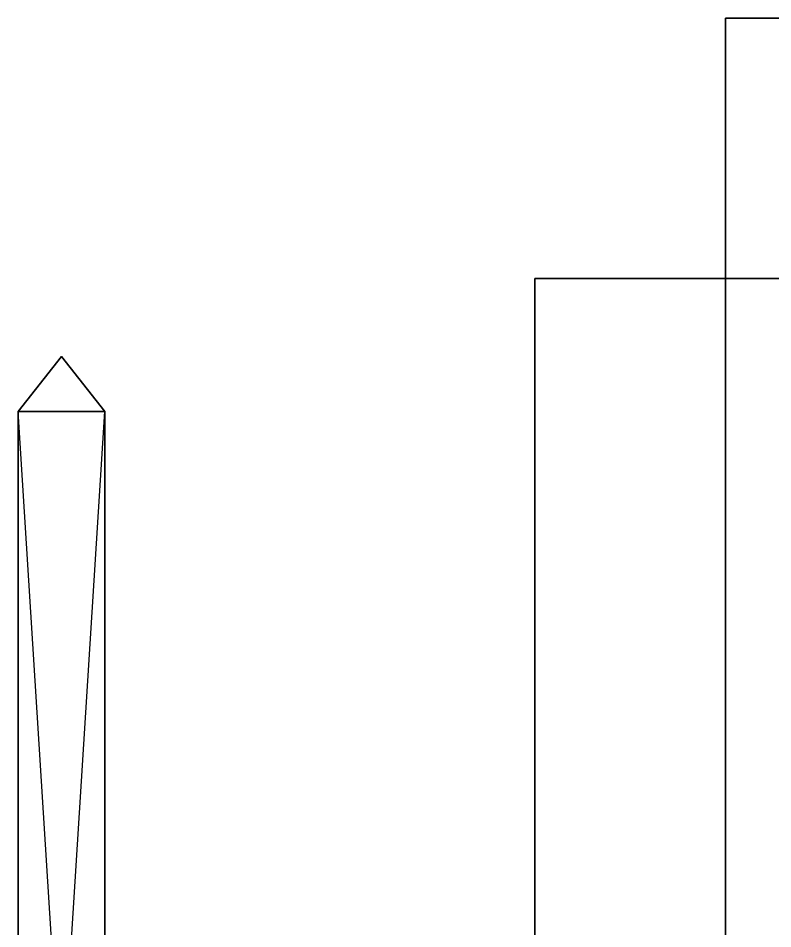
# Model space of a CAD drawing. Extents: x 0 to 1969, y -79 to 335.
# Drawn here: x 510.2 to 681.6, y 128 to 334.6 of the extents above; entities that cross this region are included whole.
import ezdxf

# ---------------------------------------------------------------- set-up
doc = ezdxf.new("R2010")
doc.units = 0
doc.layers.add('UB3D', color=1, linetype='CONTINUOUS')

msp = doc.modelspace()

# ---------------------------------------------------------------- linework, layer by layer
at = {"layer": 'UB3D', "color": 253}
for points in [[(1070.393701, 19.689016, -3068.661417), (670.787402, 19.689016, -3068.661417), (670.787402, 334.649646, -3068.661417), (1070.393701, 334.649646, -3068.661417)], [(670.787402, 19.689016, -3068.661417), (670.787402, 19.689016, -2702.519685), (670.787402, 334.649646, -2702.519685), (670.787402, 334.649646, -3068.661417)], [(670.787402, 19.689016, -2702.519685), (1070.393701, 19.689016, -2702.519685), (1070.393701, 334.649646, -2702.519685), (670.787402, 334.649646, -2702.519685)], [(670.787402, 334.649646, -2702.519685), (670.787402, 334.649646, -3068.661417), (1070.393701, 334.649646, -3068.661417)], [(670.787402, 334.649646, -2702.519685), (1070.393701, 334.649646, -3068.661417), (1070.393701, 334.649646, -2702.519685)], [(670.787402, 334.649646, -2702.519685), (1070.393701, 334.649646, -2702.519685), (670.787402, 334.649646, -2702.519685)]]:
    msp.add_3dface(points, dxfattribs=at)
at = {"layer": 'UB3D', "color": 250}
for points in [[(1111.732283, 19.689016, -3110), (627.480315, 19.689016, -3110), (627.480315, 275.594528, -3110), (1111.732283, 275.594528, -3110)], [(627.480315, 19.689016, -3110), (627.480315, 19.689016, -2409.212598), (627.480315, 275.594528, -2409.212598), (627.480315, 275.594528, -3110)], [(627.480315, 19.689016, -2409.212598), (1111.732283, 19.689016, -2409.212598), (1111.732283, 275.594528, -2409.212598), (627.480315, 275.594528, -2409.212598)], [(627.480315, 275.594528, -2409.212598), (627.480315, 275.594528, -3110), (1111.732283, 275.594528, -3110)], [(627.480315, 275.594528, -2409.212598), (1111.732283, 275.594528, -3110), (1111.732283, 275.594528, -2409.212598)], [(627.480315, 275.594528, -2409.212598), (1111.732283, 275.594528, -2409.212598), (627.480315, 275.594528, -2409.212598)]]:
    msp.add_3dface(points, dxfattribs=at)
at = {"layer": 'UB3D', "color": 254}
for points in [[(510.15748, 245.406811, -2370.15748), (510.15748, 245.406811, -2389.84252), (520, 257.874016, -2380)], [(529.84252, 245.406811, -2370.15748), (510.15748, 245.406811, -2370.15748), (520, 257.874016, -2380)], [(510.15748, 245.406811, -2389.84252), (529.84252, 245.406811, -2389.84252), (520, 257.874016, -2380)], [(510.15748, 245.406811, -1670.15748), (510.15748, 245.406811, -1689.84252), (520, 257.874016, -1680)], [(529.84252, 245.406811, -1670.15748), (510.15748, 245.406811, -1670.15748), (520, 257.874016, -1680)], [(510.15748, 245.406811, -1689.84252), (529.84252, 245.406811, -1689.84252), (520, 257.874016, -1680)], [(510.15748, 245.406811, -1870.15748), (510.15748, 245.406811, -1889.84252), (520, 257.874016, -1880)], [(529.84252, 245.406811, -1870.15748), (510.15748, 245.406811, -1870.15748), (520, 257.874016, -1880)], [(510.15748, 245.406811, -1889.84252), (529.84252, 245.406811, -1889.84252), (520, 257.874016, -1880)], [(510.15748, 245.406811, -1770.15748), (510.15748, 245.406811, -1789.84252), (520, 257.874016, -1780)], [(529.84252, 245.406811, -1770.15748), (510.15748, 245.406811, -1770.15748), (520, 257.874016, -1780)], [(510.15748, 245.406811, -1789.84252), (529.84252, 245.406811, -1789.84252), (520, 257.874016, -1780)], [(510.15748, 245.406811, -1970.15748), (510.15748, 245.406811, -1989.84252), (520, 257.874016, -1980)], [(529.84252, 245.406811, -1970.15748), (510.15748, 245.406811, -1970.15748), (520, 257.874016, -1980)], [(510.15748, 245.406811, -1989.84252), (529.84252, 245.406811, -1989.84252), (520, 257.874016, -1980)], [(510.15748, 245.406811, -2170.15748), (510.15748, 245.406811, -2189.84252), (520, 257.874016, -2180)], [(529.84252, 245.406811, -2170.15748), (510.15748, 245.406811, -2170.15748), (520, 257.874016, -2180)], [(510.15748, 245.406811, -2189.84252), (529.84252, 245.406811, -2189.84252), (520, 257.874016, -2180)], [(510.15748, 245.406811, -2070.15748), (510.15748, 245.406811, -2089.84252), (520, 257.874016, -2080)], [(529.84252, 245.406811, -2070.15748), (510.15748, 245.406811, -2070.15748), (520, 257.874016, -2080)], [(510.15748, 245.406811, -2089.84252), (529.84252, 245.406811, -2089.84252), (520, 257.874016, -2080)], [(510.15748, 245.406811, -2270.15748), (510.15748, 245.406811, -2289.84252), (520, 257.874016, -2280)], [(529.84252, 245.406811, -2270.15748), (510.15748, 245.406811, -2270.15748), (520, 257.874016, -2280)], [(510.15748, 245.406811, -2289.84252), (529.84252, 245.406811, -2289.84252), (520, 257.874016, -2280)], [(529.84252, 245.406811, -2389.84252), (529.84252, 245.406811, -2370.15748), (520, 257.874016, -2380)], [(529.84252, 245.406811, -1689.84252), (529.84252, 245.406811, -1670.15748), (520, 257.874016, -1680)], [(529.84252, 245.406811, -1889.84252), (529.84252, 245.406811, -1870.15748), (520, 257.874016, -1880)], [(529.84252, 245.406811, -1789.84252), (529.84252, 245.406811, -1770.15748), (520, 257.874016, -1780)], [(529.84252, 245.406811, -1989.84252), (529.84252, 245.406811, -1970.15748), (520, 257.874016, -1980)], [(529.84252, 245.406811, -2189.84252), (529.84252, 245.406811, -2170.15748), (520, 257.874016, -2180)], [(529.84252, 245.406811, -2089.84252), (529.84252, 245.406811, -2070.15748), (520, 257.874016, -2080)], [(529.84252, 245.406811, -2289.84252), (529.84252, 245.406811, -2270.15748), (520, 257.874016, -2280)], [(510.15748, -66.272953, -2370.15748), (510.15748, -66.272953, -2389.84252), (510.15748, 245.406811, -2370.15748)], [(510.15748, -66.272953, -2389.84252), (510.15748, 245.406811, -2370.15748), (510.15748, 245.406811, -2389.84252)], [(529.84252, -66.272953, -2370.15748), (510.15748, -66.272953, -2370.15748), (529.84252, 245.406811, -2370.15748)], [(510.15748, -66.272953, -2370.15748), (529.84252, 245.406811, -2370.15748), (510.15748, 245.406811, -2370.15748)], [(510.15748, -66.272953, -2389.84252), (529.84252, -66.272953, -2389.84252), (510.15748, 245.406811, -2389.84252)], [(529.84252, -66.272953, -2389.84252), (510.15748, 245.406811, -2389.84252), (529.84252, 245.406811, -2389.84252)], [(510.15748, -66.272953, -1670.15748), (510.15748, -66.272953, -1689.84252), (510.15748, 245.406811, -1670.15748)], [(510.15748, -66.272953, -1689.84252), (510.15748, 245.406811, -1670.15748), (510.15748, 245.406811, -1689.84252)], [(529.84252, -66.272953, -1670.15748), (510.15748, -66.272953, -1670.15748), (529.84252, 245.406811, -1670.15748)], [(510.15748, -66.272953, -1670.15748), (529.84252, 245.406811, -1670.15748), (510.15748, 245.406811, -1670.15748)], [(510.15748, -66.272953, -1689.84252), (529.84252, -66.272953, -1689.84252), (510.15748, 245.406811, -1689.84252)], [(529.84252, -66.272953, -1689.84252), (510.15748, 245.406811, -1689.84252), (529.84252, 245.406811, -1689.84252)], [(510.15748, -66.272953, -1870.15748), (510.15748, -66.272953, -1889.84252), (510.15748, 245.406811, -1870.15748)], [(510.15748, -66.272953, -1889.84252), (510.15748, 245.406811, -1870.15748), (510.15748, 245.406811, -1889.84252)], [(529.84252, -66.272953, -1870.15748), (510.15748, -66.272953, -1870.15748), (529.84252, 245.406811, -1870.15748)], [(510.15748, -66.272953, -1870.15748), (529.84252, 245.406811, -1870.15748), (510.15748, 245.406811, -1870.15748)], [(510.15748, -66.272953, -1889.84252), (529.84252, -66.272953, -1889.84252), (510.15748, 245.406811, -1889.84252)], [(529.84252, -66.272953, -1889.84252), (510.15748, 245.406811, -1889.84252), (529.84252, 245.406811, -1889.84252)], [(510.15748, -66.272953, -1770.15748), (510.15748, -66.272953, -1789.84252), (510.15748, 245.406811, -1770.15748)], [(510.15748, -66.272953, -1789.84252), (510.15748, 245.406811, -1770.15748), (510.15748, 245.406811, -1789.84252)], [(529.84252, -66.272953, -1770.15748), (510.15748, -66.272953, -1770.15748), (529.84252, 245.406811, -1770.15748)], [(510.15748, -66.272953, -1770.15748), (529.84252, 245.406811, -1770.15748), (510.15748, 245.406811, -1770.15748)], [(510.15748, -66.272953, -1789.84252), (529.84252, -66.272953, -1789.84252), (510.15748, 245.406811, -1789.84252)], [(529.84252, -66.272953, -1789.84252), (510.15748, 245.406811, -1789.84252), (529.84252, 245.406811, -1789.84252)], [(510.15748, -66.272953, -1970.15748), (510.15748, -66.272953, -1989.84252), (510.15748, 245.406811, -1970.15748)], [(510.15748, -66.272953, -1989.84252), (510.15748, 245.406811, -1970.15748), (510.15748, 245.406811, -1989.84252)], [(529.84252, -66.272953, -1970.15748), (510.15748, -66.272953, -1970.15748), (529.84252, 245.406811, -1970.15748)], [(510.15748, -66.272953, -1970.15748), (529.84252, 245.406811, -1970.15748), (510.15748, 245.406811, -1970.15748)], [(510.15748, -66.272953, -1989.84252), (529.84252, -66.272953, -1989.84252), (510.15748, 245.406811, -1989.84252)], [(529.84252, -66.272953, -1989.84252), (510.15748, 245.406811, -1989.84252), (529.84252, 245.406811, -1989.84252)], [(510.15748, -66.272953, -2170.15748), (510.15748, -66.272953, -2189.84252), (510.15748, 245.406811, -2170.15748)], [(510.15748, -66.272953, -2189.84252), (510.15748, 245.406811, -2170.15748), (510.15748, 245.406811, -2189.84252)], [(529.84252, -66.272953, -2170.15748), (510.15748, -66.272953, -2170.15748), (529.84252, 245.406811, -2170.15748)], [(510.15748, -66.272953, -2170.15748), (529.84252, 245.406811, -2170.15748), (510.15748, 245.406811, -2170.15748)], [(510.15748, -66.272953, -2189.84252), (529.84252, -66.272953, -2189.84252), (510.15748, 245.406811, -2189.84252)], [(529.84252, -66.272953, -2189.84252), (510.15748, 245.406811, -2189.84252), (529.84252, 245.406811, -2189.84252)], [(510.15748, -66.272953, -2070.15748), (510.15748, -66.272953, -2089.84252), (510.15748, 245.406811, -2070.15748)], [(510.15748, -66.272953, -2089.84252), (510.15748, 245.406811, -2070.15748), (510.15748, 245.406811, -2089.84252)], [(529.84252, -66.272953, -2070.15748), (510.15748, -66.272953, -2070.15748), (529.84252, 245.406811, -2070.15748)], [(510.15748, -66.272953, -2070.15748), (529.84252, 245.406811, -2070.15748), (510.15748, 245.406811, -2070.15748)], [(510.15748, -66.272953, -2089.84252), (529.84252, -66.272953, -2089.84252), (510.15748, 245.406811, -2089.84252)], [(529.84252, -66.272953, -2089.84252), (510.15748, 245.406811, -2089.84252), (529.84252, 245.406811, -2089.84252)], [(510.15748, -66.272953, -2270.15748), (510.15748, -66.272953, -2289.84252), (510.15748, 245.406811, -2270.15748)], [(510.15748, -66.272953, -2289.84252), (510.15748, 245.406811, -2270.15748), (510.15748, 245.406811, -2289.84252)], [(529.84252, -66.272953, -2270.15748), (510.15748, -66.272953, -2270.15748), (529.84252, 245.406811, -2270.15748)], [(510.15748, -66.272953, -2270.15748), (529.84252, 245.406811, -2270.15748), (510.15748, 245.406811, -2270.15748)], [(510.15748, -66.272953, -2289.84252), (529.84252, -66.272953, -2289.84252), (510.15748, 245.406811, -2289.84252)], [(529.84252, -66.272953, -2289.84252), (510.15748, 245.406811, -2289.84252), (529.84252, 245.406811, -2289.84252)], [(529.84252, -66.272953, -2389.84252), (529.84252, -66.272953, -2370.15748), (529.84252, 245.406811, -2389.84252)], [(529.84252, -66.272953, -2370.15748), (529.84252, 245.406811, -2389.84252), (529.84252, 245.406811, -2370.15748)], [(529.84252, -66.272953, -1689.84252), (529.84252, -66.272953, -1670.15748), (529.84252, 245.406811, -1689.84252)], [(529.84252, -66.272953, -1670.15748), (529.84252, 245.406811, -1689.84252), (529.84252, 245.406811, -1670.15748)], [(529.84252, -66.272953, -1889.84252), (529.84252, -66.272953, -1870.15748), (529.84252, 245.406811, -1889.84252)], [(529.84252, -66.272953, -1870.15748), (529.84252, 245.406811, -1889.84252), (529.84252, 245.406811, -1870.15748)], [(529.84252, -66.272953, -1789.84252), (529.84252, -66.272953, -1770.15748), (529.84252, 245.406811, -1789.84252)], [(529.84252, -66.272953, -1770.15748), (529.84252, 245.406811, -1789.84252), (529.84252, 245.406811, -1770.15748)], [(529.84252, -66.272953, -1989.84252), (529.84252, -66.272953, -1970.15748), (529.84252, 245.406811, -1989.84252)], [(529.84252, -66.272953, -1970.15748), (529.84252, 245.406811, -1989.84252), (529.84252, 245.406811, -1970.15748)], [(529.84252, -66.272953, -2189.84252), (529.84252, -66.272953, -2170.15748), (529.84252, 245.406811, -2189.84252)], [(529.84252, -66.272953, -2170.15748), (529.84252, 245.406811, -2189.84252), (529.84252, 245.406811, -2170.15748)], [(529.84252, -66.272953, -2089.84252), (529.84252, -66.272953, -2070.15748), (529.84252, 245.406811, -2089.84252)], [(529.84252, -66.272953, -2070.15748), (529.84252, 245.406811, -2089.84252), (529.84252, 245.406811, -2070.15748)], [(529.84252, -66.272953, -2289.84252), (529.84252, -66.272953, -2270.15748), (529.84252, 245.406811, -2289.84252)], [(529.84252, -66.272953, -2270.15748), (529.84252, 245.406811, -2289.84252), (529.84252, 245.406811, -2270.15748)]]:
    msp.add_3dface(points, dxfattribs=at)

doc.saveas('drawing.dxf')
